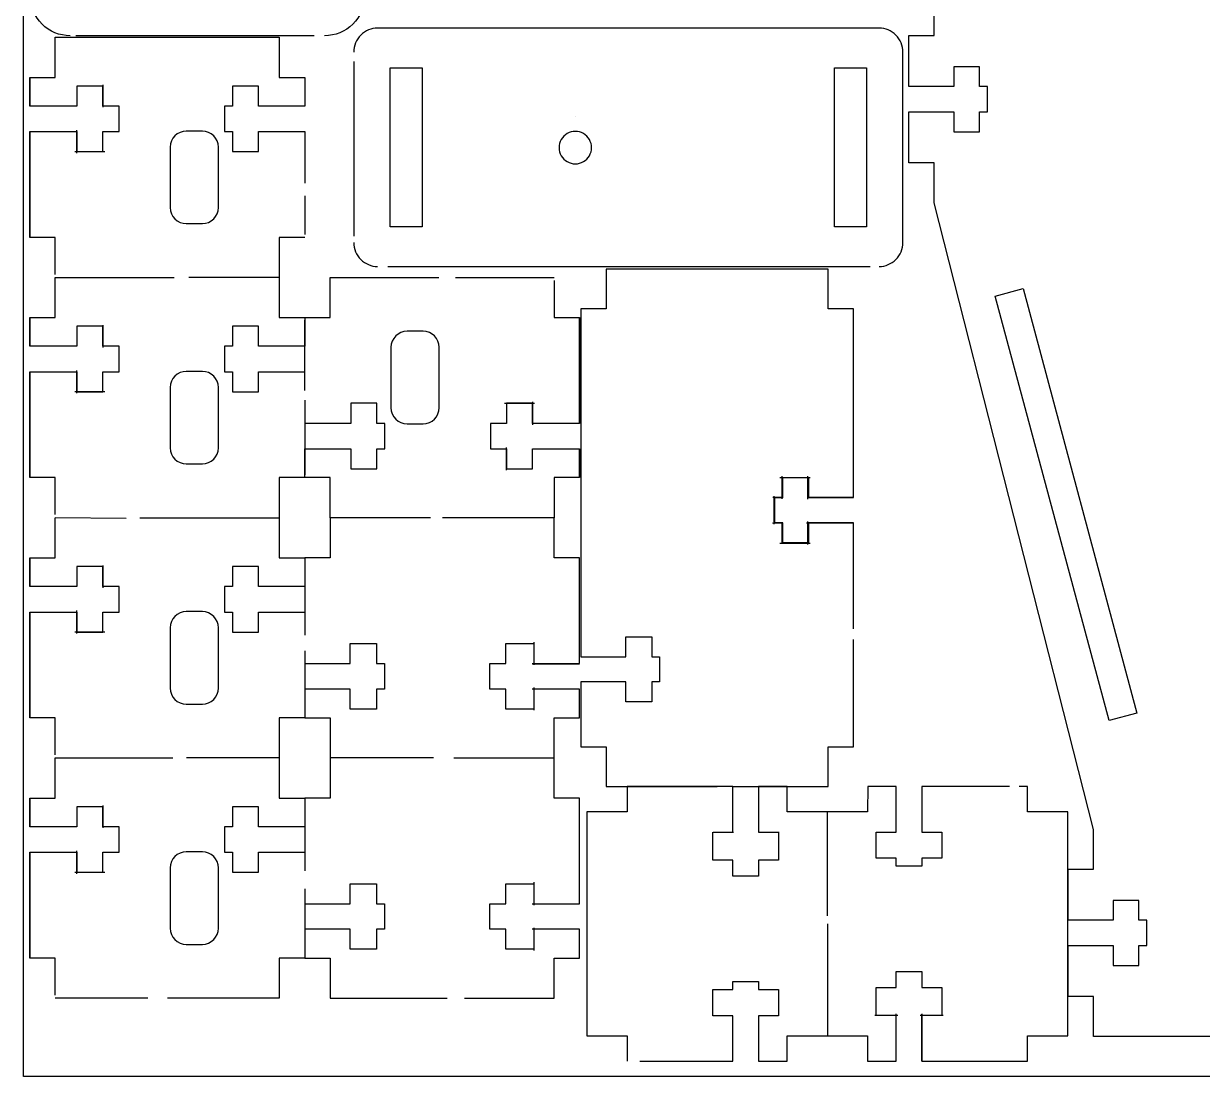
# Model space of a CAD drawing. Extents: x 0.5 to 29.5, y 0.5 to 29.5.
# Drawn here: x 0.49 to 15.2, y 0.49 to 13.63 of the extents above; entities that cross this region are included whole.
import ezdxf

# ---------------------------------------------------------------- set-up
doc = ezdxf.new("R2010")
doc.units = 0
doc.layers.add('Ebene_1', color=7, linetype='CONTINUOUS')

msp = doc.modelspace()

# ---------------------------------------------------------------- linework, layer by layer
at = {"layer": 'Ebene_1', "color": 7}
for p, q in [((0.486942, 0.486956), (0.486942, 29.513044)), ((11.84683, 13.481692), (11.84683, 13.978553)), ((11.16081, 13.574146), (4.904314, 13.574146)), ((0.881756, 12.959945), (0.881756, 13.460777)), ((0.881756, 13.460777), (3.676237, 13.460777)), ((4.110987, 13.479486), (1.139515, 13.479486)), ((3.676237, 13.460777), (3.676237, 12.959945)), ((11.531317, 12.844554), (11.531317, 13.481692)), ((11.531317, 13.481692), (11.84683, 13.481692)), ((11.458922, 10.896984), (11.458922, 13.276034)), ((4.606203, 13.159058), (4.606203, 10.977324)), ((12.415319, 13.092959), (12.092366, 13.092959)), ((12.092366, 13.092959), (12.092366, 12.844554)), ((12.415319, 12.844554), (12.415319, 13.092959)), ((0.563734, 12.959945), (0.563734, 12.601038)), ((0.563734, 12.60103), (0.563734, 12.959945)), ((0.563734, 12.959945), (0.881756, 12.959945)), ((3.676237, 12.959945), (3.994269, 12.959945)), ((3.994269, 12.959945), (3.994269, 12.601038)), ((5.06231, 11.095735), (5.06231, 13.077284)), ((5.06231, 13.077284), (5.45928, 13.077284)), ((5.45928, 13.077284), (5.45928, 11.095735)), ((10.605712, 11.095735), (10.605712, 13.077284)), ((10.605712, 13.077284), (11.002682, 13.077284)), ((11.002682, 13.077284), (11.002682, 11.095735)), ((1.477661, 12.85146), (1.152128, 12.85146)), ((1.152128, 12.85146), (1.152128, 12.60103)), ((1.475624, 12.865695), (1.476655, 12.58639)), ((1.477661, 12.60103), (1.477661, 12.85146)), ((3.419319, 12.85146), (3.093786, 12.85146)), ((3.093786, 12.85146), (3.093786, 12.601038)), ((3.419319, 12.601038), (3.419319, 12.85146)), ((12.092366, 12.844554), (11.531317, 12.844554)), ((12.514707, 12.844554), (12.415319, 12.844554)), ((12.514707, 12.529041), (12.514707, 12.844554)), ((1.152128, 12.60103), (0.563734, 12.60103)), ((1.677993, 12.60103), (1.477661, 12.60103)), ((1.677993, 12.282995), (1.677993, 12.60103)), ((3.093786, 12.601038), (2.993625, 12.601038)), ((2.993625, 12.601038), (2.993625, 12.283016)), ((3.994269, 12.601038), (3.419319, 12.601038)), ((11.531317, 11.891877), (11.531317, 12.529041)), ((11.531317, 12.529041), (12.092366, 12.529041)), ((12.092366, 12.529041), (12.092366, 12.28061)), ((12.415319, 12.28061), (12.415319, 12.529041)), ((12.415319, 12.529041), (12.514707, 12.529041)), ((7.370691, 12.475906), (7.370691, 12.475906)), ((7.370691, 12.475906), (7.370691, 12.475906)), ((0.563734, 12.283016), (0.563734, 10.962478)), ((0.563734, 10.962478), (0.563734, 12.282995)), ((0.563734, 12.282995), (1.152128, 12.282995)), ((1.152128, 12.282995), (1.152128, 12.032575)), ((1.152639, 12.014573), (1.152136, 12.300688)), ((1.477661, 12.032575), (1.477661, 12.282995)), ((1.477661, 12.282995), (1.677993, 12.282995)), ((2.717279, 12.288006), (2.516949, 12.288006)), ((2.993625, 12.283016), (3.093786, 12.283016)), ((3.093786, 12.283016), (3.093786, 12.032594)), ((3.419319, 12.032594), (3.419319, 12.283016)), ((3.419319, 12.283016), (3.994269, 12.283016)), ((3.994269, 12.283016), (3.994269, 11.639535)), ((7.370691, 12.285791), (7.370691, 12.285791)), ((7.370691, 12.285791), (7.370691, 12.285791)), ((12.092366, 12.28061), (12.415319, 12.28061)), ((2.316618, 12.087677), (2.316618, 11.333898)), ((2.917603, 11.333898), (2.917603, 12.087677)), ((1.500894, 12.031832), (1.124929, 12.031832)), ((1.152128, 12.032575), (1.477661, 12.032575)), ((3.093786, 12.032594), (3.419319, 12.032594)), ((11.84683, 11.891877), (11.531317, 11.891877)), ((11.84683, 11.395015), (11.84683, 11.891877)), ((3.994269, 11.48051), (3.994269, 10.996054)), ((2.917603, 11.333898), (2.917603, 11.333898)), ((2.917603, 11.333898), (2.917603, 11.333898)), ((13.834253, 3.57065), (11.848399, 11.394564)), ((2.516949, 11.133579), (2.717279, 11.133579)), ((5.45928, 11.095735), (5.06231, 11.095735)), ((11.002682, 11.095735), (10.605712, 11.095735)), ((0.881756, 10.962478), (0.563734, 10.962478)), ((0.881756, 10.499865), (0.881756, 10.962478)), ((3.994269, 10.962478), (3.676237, 10.962478)), ((3.676237, 10.962478), (3.676237, 10.461641)), ((11.458922, 10.896984), (11.458922, 10.896984)), ((11.458922, 10.896984), (11.458922, 10.896984)), ((5.030269, 10.598873), (11.050344, 10.598873)), ((0.881756, 9.960808), (0.881756, 10.461641)), ((0.881756, 10.461641), (2.366617, 10.461641)), ((3.676237, 10.461641), (2.546845, 10.461641)), ((3.676237, 10.461641), (3.676237, 9.960808)), ((4.312304, 10.46164), (5.668787, 10.46164)), ((4.312304, 9.960802), (4.312304, 10.46164)), ((5.874584, 10.46164), (7.106785, 10.46164)), ((10.527287, 10.565717), (7.755041, 10.565717)), ((7.755041, 10.565717), (7.755041, 10.068855)), ((10.527287, 10.068855), (10.527287, 10.565717)), ((7.106785, 10.423416), (7.106785, 9.960802)), ((12.611251, 10.2298), (12.957291, 10.322519)), ((12.957291, 10.322519), (14.377286, 5.022979)), ((14.031248, 4.930259), (12.611251, 10.2298)), ((7.755041, 10.068855), (7.439528, 10.068855)), ((7.439528, 10.068855), (7.439528, 7.399357)), ((10.842773, 10.068855), (10.527287, 10.068855)), ((10.842773, 7.714274), (10.842773, 10.068855)), ((0.563734, 9.960808), (0.563734, 9.601901)), ((0.563734, 9.601893), (0.563734, 9.960808)), ((0.563734, 9.960808), (0.881756, 9.960808)), ((1.475624, 9.866558), (1.476655, 9.587254)), ((3.676237, 9.960808), (3.994269, 9.960808)), ((3.994269, 9.960808), (3.994269, 9.601901)), ((3.994272, 9.960802), (4.312304, 9.960802)), ((3.994272, 9.051859), (3.994272, 9.927227)), ((7.106785, 9.960802), (7.424806, 9.960802)), ((7.424806, 8.640264), (7.424806, 9.960802)), ((7.424806, 9.960802), (7.424806, 8.640285)), ((1.477661, 9.852324), (1.152128, 9.852324)), ((1.152128, 9.852324), (1.152128, 9.601893)), ((1.477661, 9.601893), (1.477661, 9.852324)), ((3.419319, 9.852324), (3.093786, 9.852324)), ((3.093786, 9.852324), (3.093786, 9.601901)), ((3.419319, 9.601901), (3.419319, 9.852324)), ((5.471591, 9.789702), (5.271262, 9.789702)), ((1.152128, 9.601893), (0.563734, 9.601893)), ((1.677993, 9.601893), (1.477661, 9.601893)), ((1.677993, 9.283858), (1.677993, 9.601893)), ((3.093786, 9.601901), (2.993625, 9.601901)), ((2.993625, 9.601901), (2.993625, 9.28388)), ((3.994269, 9.601901), (3.419319, 9.601901)), ((5.070938, 9.589383), (5.070938, 8.835603)), ((5.070938, 9.589383), (5.070938, 9.589383)), ((5.070938, 9.589383), (5.070938, 9.589383)), ((5.671923, 8.835603), (5.671923, 9.589383)), ((0.563734, 9.28388), (0.563734, 7.963342)), ((0.563734, 7.963342), (0.563734, 9.283858)), ((0.563734, 9.283858), (1.152128, 9.283858)), ((1.152128, 9.283858), (1.152128, 9.033438)), ((1.152639, 9.015436), (1.152136, 9.301551)), ((1.477661, 9.033438), (1.477661, 9.283858)), ((1.477661, 9.283858), (1.677993, 9.283858)), ((2.717279, 9.28887), (2.516949, 9.28887)), ((2.993625, 9.28388), (3.093786, 9.28388)), ((3.093786, 9.28388), (3.093786, 9.033457)), ((3.419319, 9.033457), (3.419319, 9.28388)), ((3.419319, 9.28388), (3.994269, 9.28388)), ((1.500894, 9.032695), (1.124929, 9.032695)), ((1.152128, 9.033438), (1.477661, 9.033438)), ((2.316618, 9.08854), (2.316618, 8.334761)), ((2.917603, 8.334761), (2.917603, 9.08854)), ((3.093786, 9.033457), (3.419319, 9.033457)), ((3.994272, 8.928411), (3.994269, 7.996917)), ((4.894755, 8.890687), (4.569222, 8.890687)), ((4.569222, 8.890687), (4.569222, 8.640264)), ((4.894755, 8.640264), (4.894755, 8.890687)), ((6.487647, 8.891449), (6.863612, 8.891449)), ((6.836413, 8.890706), (6.51088, 8.890706)), ((6.51088, 8.890706), (6.51088, 8.640285)), ((6.835902, 8.908708), (6.836405, 8.622593)), ((6.836413, 8.640285), (6.836413, 8.890706)), ((4.569222, 8.640264), (3.994272, 8.640264)), ((4.994915, 8.640264), (4.894755, 8.640264)), ((4.994915, 8.322243), (4.994915, 8.640264)), ((5.271262, 8.635274), (5.471591, 8.635274)), ((6.51088, 8.640285), (6.310548, 8.640285)), ((6.310548, 8.640285), (6.310548, 8.322251)), ((7.424806, 8.640285), (6.836413, 8.640285)), ((2.917603, 8.334761), (2.917603, 8.334761)), ((2.917603, 8.334761), (2.917603, 8.334761)), ((3.994272, 7.963336), (3.994272, 8.322243)), ((3.994272, 8.322243), (4.569222, 8.322243)), ((4.569222, 8.322243), (4.569222, 8.07182)), ((4.894755, 8.07182), (4.894755, 8.322243)), ((4.894755, 8.322243), (4.994915, 8.322243)), ((6.310548, 8.322251), (6.51088, 8.322251)), ((6.51088, 8.322251), (6.51088, 8.07182)), ((6.512917, 8.057586), (6.511885, 8.33689)), ((6.836413, 8.07182), (6.836413, 8.322251)), ((6.836413, 8.322251), (7.424806, 8.322251)), ((7.424806, 8.322251), (7.424806, 7.963336)), ((7.424806, 7.963336), (7.424806, 8.322243)), ((2.516949, 8.134442), (2.717279, 8.134442)), ((0.881756, 7.963342), (0.563734, 7.963342)), ((0.881756, 7.500728), (0.881756, 7.963342)), ((3.994269, 7.963342), (3.676237, 7.963342)), ((3.676237, 7.963342), (3.676237, 7.462504)), ((4.312304, 7.963336), (3.994272, 7.963336)), ((4.312304, 7.462503), (4.312304, 7.963336)), ((4.569222, 8.07182), (4.894755, 8.07182)), ((6.51088, 8.07182), (6.836413, 8.07182)), ((7.424806, 7.963336), (7.106785, 7.963336)), ((7.106785, 7.963336), (7.106785, 7.462503)), ((10.299763, 7.962173), (9.923809, 7.962173)), ((9.948915, 7.978911), (9.948915, 7.699609)), ((9.958771, 7.714274), (9.958771, 7.962678)), ((9.958771, 7.962678), (10.281751, 7.962678)), ((10.272398, 7.695438), (10.272398, 7.979442)), ((10.281751, 7.962678), (10.281751, 7.714274)), ((9.964616, 7.713238), (9.833322, 7.713238)), ((9.849022, 7.731011), (9.849022, 7.381518)), ((9.85941, 7.39876), (9.85941, 7.714274)), ((9.85941, 7.714274), (9.958771, 7.714274)), ((10.842773, 7.714274), (10.272398, 7.714274)), ((10.281751, 7.714274), (10.842773, 7.714274)), ((1.767933, 7.453149), (0.881756, 7.462504)), ((0.881756, 6.961671), (0.881756, 7.462504)), ((1.938807, 7.462504), (3.676237, 7.462504)), ((3.676237, 7.462504), (3.676237, 6.961671)), ((5.563196, 7.462505), (4.312302, 7.462505)), ((4.312302, 7.462505), (4.312302, 6.961683)), ((7.106785, 7.462503), (5.715469, 7.462505)), ((7.106678, 6.961683), (7.106678, 7.462505)), ((7.439528, 7.399357), (7.439528, 5.726853)), ((9.830186, 7.39876), (9.965121, 7.396104)), ((9.958771, 7.39876), (9.85941, 7.39876)), ((9.949421, 7.39876), (9.949421, 7.15033)), ((9.958771, 7.15033), (9.958771, 7.39876)), ((10.255131, 7.39876), (10.842773, 7.39876)), ((10.271868, 7.127854), (10.271868, 7.413931)), ((10.842773, 7.39876), (10.281751, 7.39876)), ((10.281751, 7.39876), (10.281751, 7.15033)), ((10.842773, 6.076452), (10.842773, 7.39876)), ((9.923624, 7.145096), (10.299605, 7.145096)), ((10.281751, 7.15033), (9.958771, 7.15033)), ((0.563734, 6.961671), (0.563734, 6.602764)), ((0.563734, 6.602756), (0.563734, 6.961671)), ((0.563734, 6.961671), (0.881756, 6.961671)), ((3.676237, 6.961671), (3.994269, 6.961671)), ((3.994269, 6.961671), (3.994269, 6.602764)), ((4.312302, 6.961683), (3.994292, 6.961683)), ((7.424689, 6.961683), (7.106678, 6.961683)), ((7.424689, 5.641261), (7.424689, 6.961683)), ((1.477661, 6.853187), (1.152128, 6.853187)), ((1.152128, 6.853187), (1.152128, 6.602756)), ((1.475624, 6.867422), (1.476655, 6.588117)), ((1.477661, 6.602756), (1.477661, 6.853187)), ((3.419319, 6.853187), (3.093786, 6.853187)), ((3.093786, 6.853187), (3.093786, 6.602764)), ((3.419319, 6.602764), (3.419319, 6.853187)), ((3.994269, 6.737216), (3.994269, 5.99673)), ((1.152128, 6.602756), (0.563734, 6.602756)), ((1.677993, 6.602756), (1.477661, 6.602756)), ((1.677993, 6.284722), (1.677993, 6.602756)), ((3.093786, 6.602764), (2.993625, 6.602764)), ((2.993625, 6.602764), (2.993625, 6.284743)), ((3.994269, 6.602764), (3.419319, 6.602764)), ((0.563734, 6.284743), (0.563734, 4.964205)), ((0.563734, 4.964205), (0.563734, 6.284722)), ((0.563734, 6.284722), (1.152128, 6.284722)), ((1.152128, 6.284722), (1.152128, 6.034302)), ((1.152639, 6.016299), (1.152136, 6.302414)), ((1.477661, 6.034302), (1.477661, 6.284722)), ((1.477661, 6.284722), (1.677993, 6.284722)), ((2.717279, 6.289733), (2.516949, 6.289733)), ((2.993625, 6.284743), (3.093786, 6.284743)), ((3.093786, 6.284743), (3.093786, 6.03432)), ((3.419319, 6.03432), (3.419319, 6.284743)), ((3.419319, 6.284743), (3.994269, 6.284743)), ((1.500894, 6.033558), (1.124929, 6.033558)), ((1.152128, 6.034302), (1.477661, 6.034302)), ((2.316618, 6.089404), (2.316618, 5.335624)), ((2.917603, 5.335624), (2.917603, 6.089404)), ((3.093786, 6.03432), (3.419319, 6.03432)), ((4.563683, 5.641261), (4.563683, 5.891657)), ((4.563683, 5.891657), (4.88921, 5.891657)), ((4.88921, 5.891657), (4.88921, 5.641261)), ((6.505275, 5.641261), (6.505275, 5.891657)), ((6.505275, 5.891657), (6.855424, 5.891657)), ((6.853784, 5.90967), (6.853784, 5.623568)), ((8.000574, 5.726853), (8.000574, 5.975284)), ((8.000574, 5.975284), (8.323527, 5.975284)), ((8.323527, 5.975284), (8.323527, 5.726853)), ((10.842773, 4.603481), (10.842773, 5.943616)), ((3.994269, 5.798312), (3.994269, 4.99778)), ((3.994292, 5.641261), (4.563683, 5.641261)), ((4.88921, 5.641261), (4.989371, 5.641261)), ((4.989371, 5.641261), (4.989371, 5.32325)), ((6.304956, 5.32325), (6.304956, 5.641261)), ((6.304956, 5.641261), (6.505275, 5.641261)), ((6.830802, 5.641261), (7.424689, 5.641261)), ((6.837046, 5.638737), (7.424689, 5.638737)), ((7.439528, 5.726853), (8.000574, 5.726853)), ((8.323527, 5.726853), (8.422889, 5.726853)), ((8.422889, 5.726853), (8.422889, 5.41134)), ((2.917603, 5.335624), (2.917603, 5.335624)), ((2.917603, 5.335624), (2.917603, 5.335624)), ((4.563683, 5.32325), (3.994292, 5.32325)), ((3.994292, 5.32325), (3.994292, 4.96438)), ((4.563683, 5.072854), (4.563683, 5.32325)), ((4.989371, 5.32325), (4.88921, 5.32325)), ((4.88921, 5.32325), (4.88921, 5.072854)), ((6.505275, 5.32325), (6.304956, 5.32325)), ((6.505275, 5.072854), (6.505275, 5.32325)), ((7.424689, 5.32325), (6.830802, 5.32325)), ((6.854316, 5.342086), (6.854316, 5.058082)), ((7.424689, 5.32325), (6.854316, 5.32325)), ((7.424689, 4.96438), (7.424689, 5.32325)), ((8.000574, 5.41134), (7.439528, 5.41134)), ((7.439528, 5.41134), (7.439528, 4.603454)), ((8.000574, 5.162909), (8.000574, 5.41134)), ((8.422889, 5.41134), (8.323527, 5.41134)), ((8.323527, 5.41134), (8.323527, 5.162909)), ((8.323527, 5.162909), (8.000574, 5.162909)), ((2.516949, 5.135306), (2.717279, 5.135306)), ((4.88921, 5.072854), (4.563683, 5.072854)), ((6.8572, 5.072854), (6.505275, 5.072854)), ((14.377286, 5.022979), (14.031248, 4.930259)), ((0.881756, 4.964205), (0.563734, 4.964205)), ((0.881756, 4.501591), (0.881756, 4.964205)), ((3.994269, 4.964205), (3.676237, 4.964205)), ((3.676237, 4.964205), (3.676237, 4.463367)), ((3.994292, 4.96438), (4.312302, 4.96438)), ((4.312302, 4.96438), (4.312302, 4.463558)), ((7.106678, 4.463558), (7.106678, 4.96438)), ((7.106678, 4.96438), (7.424689, 4.96438)), ((7.439528, 4.603454), (7.755041, 4.603454)), ((7.755041, 4.603454), (7.755041, 4.106593)), ((10.527287, 4.106593), (10.527287, 4.603454)), ((10.527287, 4.603454), (10.842773, 4.603454)), ((0.881756, 3.962535), (0.881756, 4.463367)), ((0.881756, 4.463367), (2.347908, 4.463367)), ((3.676237, 4.463367), (2.518782, 4.463367)), ((3.676237, 4.463367), (3.676237, 3.962535)), ((5.600615, 4.463558), (4.312303, 4.463558)), ((4.312303, 4.463558), (4.312303, 3.962736)), ((5.855784, 4.463558), (7.106678, 4.463558)), ((7.106678, 3.962736), (7.106678, 4.463558)), ((7.755041, 4.106593), (9.141164, 4.106593)), ((9.337607, 4.106593), (8.017185, 4.106593)), ((8.017185, 4.106593), (8.017185, 3.788582)), ((9.337607, 4.106593), (10.527287, 4.106593)), ((9.337607, 3.542472), (9.337607, 4.106593)), ((10.014488, 4.106593), (9.655617, 4.106593)), ((9.655617, 4.106593), (9.655617, 3.53622)), ((10.014488, 3.788582), (10.014488, 4.106593)), ((11.01847, 4.106594), (11.016131, 3.788583)), ((11.375002, 4.106594), (11.01847, 4.106594)), ((11.375002, 3.537203), (11.375002, 4.106594)), ((12.788967, 4.106594), (11.693013, 4.106594)), ((11.693013, 4.106594), (11.693013, 3.537203)), ((13.013434, 4.106594), (12.910535, 4.106594)), ((13.013434, 3.788583), (13.013434, 4.106594)), ((0.563734, 3.962535), (0.563734, 3.603627)), ((0.563734, 3.603619), (0.563734, 3.962535)), ((0.563734, 3.962535), (0.881756, 3.962535)), ((1.477661, 3.85405), (1.152128, 3.85405)), ((1.152128, 3.85405), (1.152128, 3.603619)), ((1.475624, 3.868285), (1.476655, 3.58898)), ((1.477661, 3.603619), (1.477661, 3.85405)), ((3.419319, 3.85405), (3.093786, 3.85405)), ((3.093786, 3.85405), (3.093786, 3.603627)), ((3.419319, 3.603627), (3.419319, 3.85405)), ((3.676237, 3.962535), (3.994269, 3.962535)), ((3.994269, 3.962535), (3.994269, 3.603627)), ((4.312303, 3.962736), (3.994292, 3.962736)), ((7.424689, 3.962736), (7.106678, 3.962736)), ((7.424689, 2.642316), (7.424689, 3.962736)), ((3.994292, 3.738269), (3.994292, 3.053909)), ((8.017185, 3.788582), (7.516363, 3.788582)), ((7.516363, 3.788582), (7.516363, 0.994206)), ((10.515309, 3.788582), (10.014488, 3.788582)), ((10.515309, 2.490914), (10.515309, 3.788582)), ((11.016132, 3.788583), (10.51531, 3.788583)), ((13.514256, 3.788583), (13.013434, 3.788583)), ((13.514256, 0.994208), (13.514256, 3.788583)), ((1.152128, 3.603619), (0.563734, 3.603619)), ((1.677993, 3.603619), (1.477661, 3.603619)), ((1.677993, 3.285585), (1.677993, 3.603619)), ((3.093786, 3.603627), (2.993625, 3.603627)), ((2.993625, 3.603627), (2.993625, 3.285606)), ((3.994269, 3.603627), (3.419319, 3.603627)), ((9.087211, 3.187179), (9.087211, 3.537328)), ((9.092349, 3.535688), (9.343724, 3.535688)), ((9.655617, 3.53622), (9.905903, 3.53622)), ((9.906014, 3.539104), (9.906014, 3.187179)), ((11.124605, 3.211675), (11.124605, 3.537203)), ((11.124605, 3.537203), (11.375002, 3.537203)), ((11.693013, 3.537203), (11.943409, 3.537203)), ((11.943409, 3.537203), (11.943409, 3.211675)), ((13.834253, 3.073788), (13.834253, 3.57065)), ((0.563734, 3.285606), (0.563734, 1.965067)), ((0.563734, 1.965067), (0.563734, 3.285585)), ((0.563734, 3.285585), (1.152128, 3.285585)), ((1.152128, 3.285585), (1.152128, 3.035164)), ((1.152639, 3.017161), (1.152136, 3.303278)), ((1.477661, 3.035164), (1.477661, 3.285585)), ((1.477661, 3.285585), (1.677993, 3.285585)), ((2.717279, 3.290596), (2.516949, 3.290596)), ((2.993625, 3.285606), (3.093786, 3.285606)), ((3.093786, 3.285606), (3.093786, 3.035182)), ((3.419319, 3.035182), (3.419319, 3.285606)), ((3.419319, 3.285606), (3.994269, 3.285606)), ((2.316618, 3.090266), (2.316618, 2.336486)), ((2.917603, 2.336486), (2.917603, 3.090266)), ((9.337607, 3.187179), (9.08721, 3.187179)), ((9.337607, 2.98686), (9.337607, 3.187179)), ((9.906014, 3.187179), (9.655617, 3.187179)), ((9.655617, 3.187179), (9.655617, 2.98686)), ((11.375002, 3.211675), (11.124605, 3.211675)), ((11.375002, 3.111515), (11.375002, 3.211675)), ((11.693013, 3.111515), (11.375002, 3.111515)), ((11.943409, 3.211675), (11.693013, 3.211675)), ((11.693013, 3.211675), (11.693013, 3.111515)), ((1.500894, 3.03442), (1.124929, 3.03442)), ((1.152128, 3.035164), (1.477661, 3.035164)), ((3.093786, 3.035182), (3.419319, 3.035182)), ((9.655617, 2.98686), (9.337607, 2.98686)), ((13.518737, 2.436623), (13.518737, 3.073788)), ((13.518737, 3.073788), (13.834253, 3.073788)), ((3.994292, 2.827238), (3.994269, 1.998643)), ((4.563683, 2.642316), (4.563683, 2.892712)), ((4.563683, 2.892712), (4.889211, 2.892712)), ((4.889211, 2.892712), (4.889211, 2.642316)), ((6.505275, 2.642316), (6.505275, 2.892712)), ((6.505275, 2.892709), (6.855425, 2.892709)), ((6.853784, 2.910725), (6.853784, 2.624623)), ((14.402739, 2.685083), (14.079786, 2.685083)), ((14.079786, 2.685083), (14.079786, 2.436623)), ((14.402739, 2.436623), (14.402739, 2.685083)), ((3.994292, 2.642316), (4.563683, 2.642316)), ((4.889211, 2.642316), (4.989371, 2.642316)), ((4.989371, 2.642316), (4.989371, 2.324302)), ((6.304957, 2.324302), (6.304957, 2.642316)), ((6.304957, 2.642316), (6.505275, 2.642316)), ((6.830803, 2.642316), (7.424689, 2.642316)), ((6.837047, 2.639792), (7.424689, 2.639792)), ((10.51531, 2.390096), (10.51531, 0.994208)), ((14.079786, 2.436623), (13.518737, 2.436623)), ((14.502101, 2.436623), (14.402739, 2.436623)), ((14.502101, 2.121137), (14.502101, 2.436623)), ((2.917603, 2.336486), (2.917603, 2.336486)), ((2.917603, 2.336486), (2.917603, 2.336486)), ((4.563683, 2.324302), (3.994292, 2.324302)), ((3.994292, 2.324302), (3.994292, 1.965432)), ((4.563683, 2.073906), (4.563683, 2.324302)), ((4.989371, 2.324302), (4.889211, 2.324302)), ((4.889211, 2.324302), (4.889211, 2.073906)), ((6.505275, 2.324302), (6.304957, 2.324302)), ((6.505275, 2.073906), (6.505275, 2.324302)), ((7.424689, 2.324302), (6.830803, 2.324302)), ((6.854316, 2.343141), (6.854316, 2.059137)), ((7.424689, 2.324302), (6.854316, 2.324302)), ((7.424689, 1.965432), (7.424689, 2.324302)), ((2.516949, 2.136168), (2.717279, 2.136168)), ((4.889211, 2.073906), (4.563683, 2.073906)), ((6.8572, 2.073906), (6.505275, 2.073906)), ((13.518737, 1.483867), (13.518737, 2.121137)), ((13.518737, 2.121137), (14.079786, 2.121137)), ((14.079786, 2.121137), (14.079786, 1.872706)), ((14.402739, 1.872706), (14.402739, 2.121137)), ((14.402739, 2.121137), (14.502101, 2.121137)), ((0.881756, 1.965067), (0.563734, 1.965067)), ((0.881756, 1.502454), (0.881756, 1.965067)), ((3.994269, 1.965067), (3.676237, 1.965067)), ((3.676237, 1.965067), (3.676237, 1.464229)), ((3.994292, 1.965432), (4.312303, 1.965432)), ((4.312303, 1.965432), (4.312303, 1.46461)), ((7.106678, 1.46461), (7.106678, 1.965432)), ((7.106678, 1.965432), (7.424689, 1.965432)), ((11.375002, 1.595611), (11.375002, 1.795929)), ((11.375002, 1.795929), (11.693013, 1.795929)), ((11.693013, 1.795929), (11.693013, 1.595611)), ((14.079786, 1.872706), (14.402739, 1.872706)), ((9.337607, 1.571114), (9.337607, 1.671275)), ((9.337607, 1.671275), (9.655617, 1.671275)), ((9.655617, 1.671275), (9.655617, 1.571114)), ((9.08721, 1.245587), (9.08721, 1.571114)), ((9.08721, 1.571114), (9.337607, 1.571114)), ((9.655617, 1.571114), (9.906014, 1.571114)), ((9.906014, 1.571114), (9.906014, 1.245587)), ((11.124605, 1.243686), (11.124605, 1.595611)), ((11.124605, 1.595611), (11.375002, 1.595611)), ((11.693013, 1.595611), (11.943409, 1.595611)), ((11.943409, 1.595611), (11.943409, 1.245461)), ((13.834253, 1.483867), (13.518737, 1.483867)), ((13.834253, 0.987006), (13.834253, 1.483867)), ((2.039266, 1.464229), (0.881756, 1.464229)), ((3.676237, 1.464229), (2.282482, 1.464229)), ((4.312303, 1.46461), (5.771685, 1.46461)), ((5.986837, 1.46461), (7.106678, 1.46461)), ((9.337607, 1.245587), (9.08721, 1.245587)), ((9.337607, 0.676196), (9.337607, 1.245587)), ((9.906014, 1.245587), (9.655617, 1.245587)), ((9.655617, 1.245587), (9.655617, 0.676196)), ((11.393838, 1.24657), (11.109834, 1.24657)), ((11.375002, 0.676197), (11.375002, 1.270083)), ((11.375002, 0.676197), (11.375002, 1.24657)), ((11.961422, 1.247102), (11.67532, 1.247102)), ((11.690488, 1.263839), (11.690488, 0.676197)), ((11.693013, 1.270083), (11.693013, 0.676197)), ((7.516363, 0.994206), (8.017185, 0.994206)), ((8.017185, 0.994206), (8.017185, 0.676196)), ((10.014488, 0.676196), (10.014488, 0.994206)), ((10.014488, 0.994206), (10.515309, 0.994206)), ((10.51531, 0.994208), (11.016132, 0.994208)), ((11.016132, 0.994208), (11.016132, 0.676197)), ((13.013434, 0.676197), (13.013434, 0.994208)), ((13.013434, 0.994208), (13.514256, 0.994208)), ((18.880421, 0.987006), (13.834253, 0.987006)), ((8.175506, 0.676196), (9.337607, 0.676196)), ((9.655617, 0.676196), (10.014488, 0.676196)), ((11.016132, 0.676197), (11.375002, 0.676197)), ((11.693013, 0.676197), (13.013434, 0.676197)), ((29.513056, 0.486956), (0.486942, 0.486956))]:
    msp.add_line(p, q, dxfattribs=at)
for points in [[(0.717492, 13.624995), (0.624269, 13.718194), (0.571905, 13.844575), (0.571905, 13.976348)], [(4.739225, 13.976348), (4.739225, 13.844575), (4.686861, 13.718194), (4.593743, 13.624995)], [(1.068845, 13.479486), (0.936993, 13.479486), (0.810691, 13.531771), (0.717492, 13.624995)], [(4.593743, 13.624995), (4.500544, 13.531771), (4.374137, 13.479486), (4.242364, 13.479486)], [(4.904314, 13.574146), (4.825198, 13.574146), (4.749374, 13.542743), (4.693449, 13.486792)], [(11.371569, 13.486792), (11.315618, 13.542743), (11.239794, 13.574146), (11.16081, 13.574146)], [(4.693449, 13.486792), (4.63758, 13.430948), (4.606203, 13.355125), (4.606203, 13.276034)], [(11.458922, 13.276034), (11.458922, 13.355125), (11.427518, 13.430948), (11.371569, 13.486792)], [(2.516949, 12.288006), (2.406317, 12.288006), (2.316628, 12.198315), (2.316618, 12.087677)], [(2.917603, 12.087677), (2.917603, 12.198315), (2.827922, 12.288006), (2.717279, 12.288006)], [(7.370691, 12.285791), (7.298243, 12.285791), (7.231266, 12.247135), (7.195108, 12.184436)], [(7.546194, 12.184436), (7.51001, 12.247135), (7.443033, 12.285791), (7.370691, 12.285791)], [(7.195108, 12.184436), (7.158924, 12.121631), (7.158924, 12.044426), (7.195108, 11.981728)], [(7.546194, 11.981728), (7.582458, 12.044426), (7.582458, 12.121631), (7.546194, 12.184436)], [(7.195108, 11.981728), (7.231266, 11.918923), (7.298243, 11.880373), (7.370691, 11.880373)], [(7.370691, 11.880373), (7.443033, 11.880373), (7.51001, 11.918923), (7.546194, 11.981728)], [(2.316618, 11.333898), (2.316628, 11.223283), (2.406317, 11.133579), (2.516949, 11.133579)], [(2.717279, 11.133579), (2.827922, 11.133579), (2.917603, 11.223283), (2.917603, 11.333898)], [(4.606203, 10.896984), (4.606203, 10.817894), (4.63758, 10.742071), (4.693449, 10.686226)], [(11.371569, 10.686226), (11.427518, 10.742071), (11.458922, 10.817894), (11.458922, 10.896984)], [(4.693449, 10.686226), (4.749374, 10.630275), (4.825198, 10.598873), (4.904314, 10.598873)], [(11.16081, 10.598873), (11.239794, 10.598873), (11.315618, 10.630275), (11.371569, 10.686226)], [(5.271262, 9.789702), (5.160619, 9.789702), (5.070938, 9.699997), (5.070938, 9.589383)], [(5.671923, 9.589383), (5.671913, 9.699997), (5.582224, 9.789702), (5.471591, 9.789702)], [(2.516949, 9.28887), (2.406317, 9.28887), (2.316628, 9.199179), (2.316618, 9.08854)], [(2.917603, 9.08854), (2.917603, 9.199179), (2.827922, 9.28887), (2.717279, 9.28887)], [(5.070938, 8.835603), (5.070938, 8.724965), (5.160619, 8.635274), (5.271262, 8.635274)], [(5.471591, 8.635274), (5.582224, 8.635274), (5.671913, 8.724965), (5.671923, 8.835603)], [(2.316618, 8.334761), (2.316628, 8.224147), (2.406317, 8.134442), (2.516949, 8.134442)], [(2.717279, 8.134442), (2.827922, 8.134442), (2.917603, 8.224147), (2.917603, 8.334761)], [(2.516949, 6.289733), (2.406317, 6.289733), (2.316628, 6.200042), (2.316618, 6.089404)], [(2.917603, 6.089404), (2.917603, 6.200042), (2.827922, 6.289733), (2.717279, 6.289733)], [(2.316618, 5.335624), (2.316628, 5.22501), (2.406317, 5.135306), (2.516949, 5.135306)], [(2.717279, 5.135306), (2.827922, 5.135306), (2.917603, 5.22501), (2.917603, 5.335624)], [(2.516949, 3.290596), (2.406317, 3.290596), (2.316628, 3.200904), (2.316618, 3.090266)], [(2.917603, 3.090266), (2.917603, 3.200904), (2.827922, 3.290596), (2.717279, 3.290596)], [(2.316618, 2.336486), (2.316628, 2.225872), (2.406317, 2.136168), (2.516949, 2.136168)], [(2.717279, 2.136168), (2.827922, 2.136168), (2.917603, 2.225872), (2.917603, 2.336486)]]:
    msp.add_open_spline(points, degree=3, dxfattribs=at)

doc.saveas('drawing.dxf')
